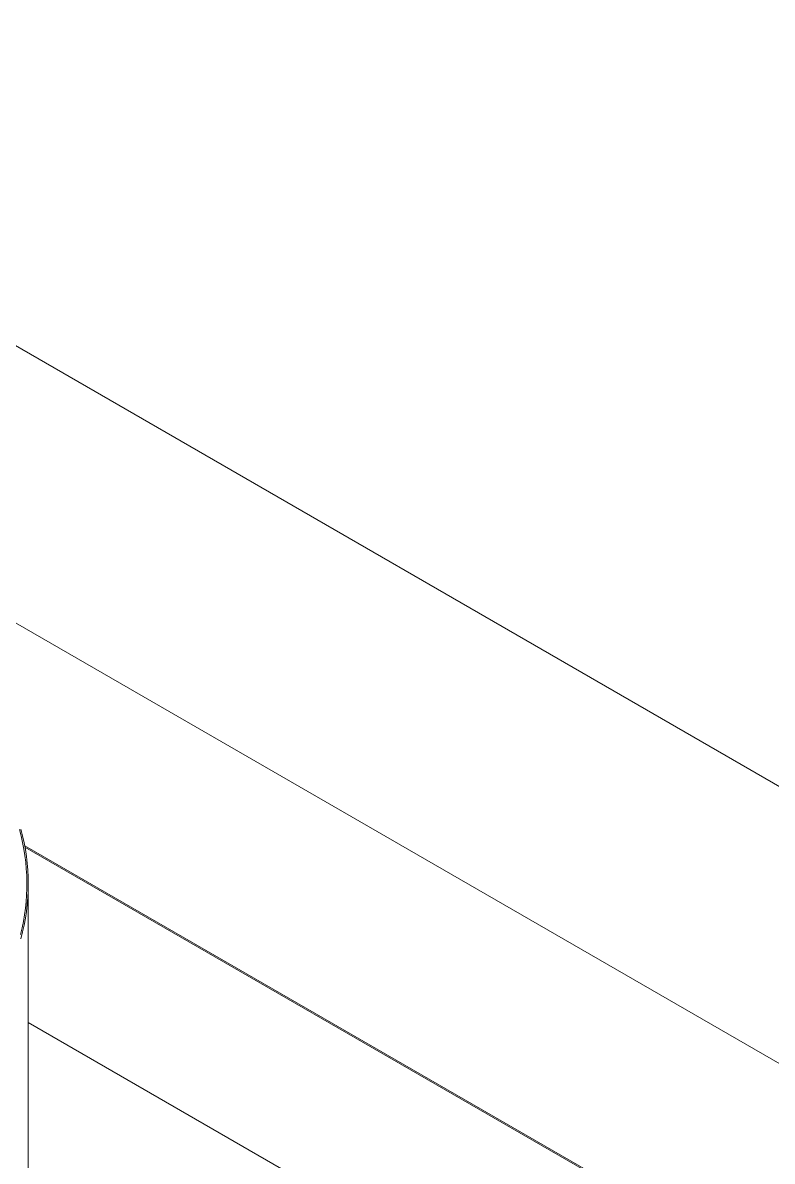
# Model space of a CAD drawing. Header units: millimetres. Extents: x -312439 to 477422, y -331570 to 212570.
# Drawn here: x 365881 to 367168, y 107253 to 109208 of the extents above; entities that cross this region are included whole.
import ezdxf

# ---------------------------------------------------------------- set-up
doc = ezdxf.new("R2010")
doc.units = ezdxf.units.MM

msp = doc.modelspace()

# ---------------------------------------------------------------- linework, layer by layer
at = {"color": 5, "linetype": 'Continuous', "lineweight": 0, "extrusion": (-1.11022e-16, 0.816497, 0.57735)}
for p, q in [((360696.16, 111163.431), (370500.469, 105502.91)), ((370706.594, 105859.928), (361937.317, 110922.873))]:
    msp.add_line(p, q, dxfattribs=at)
at = {"color": 3, "linetype": 'Continuous', "lineweight": 0, "extrusion": (-1.11022e-16, 0.816497, 0.57735)}
for p, q in [((365884.054, 107794.47), (366878.059, 107220.581)), ((365884.47, 107792.23), (366874.179, 107220.821)), ((365890.239, 107165.917), (365890.239, 107728.805)), ((365890.239, 107490.899), (366412.892, 107189.145))]:
    msp.add_line(p, q, dxfattribs=at)
at = {"color": 3, "linetype": 'Continuous', "lineweight": 0}
for major_axis, start_param, end_param in [((-1046.319, 0), 2.9973499, 3.29716571), ((-1048.768, 0), 2.98561554, 3.29783032)]:
    msp.add_ellipse((364841.471, 107728.805), major_axis=major_axis, ratio=0.57735027, start_param=start_param, end_param=end_param, dxfattribs=at)

doc.saveas('drawing.dxf')
